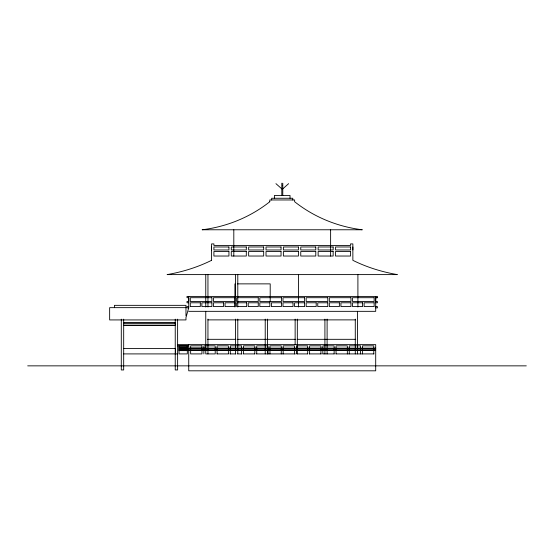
<?xml version="1.0" encoding="UTF-8"?>
<svg xmlns="http://www.w3.org/2000/svg" width="554" height="554" viewBox="0 0 554 554"><rect width="100%" height="100%" fill="white"/><g stroke="black" fill="none" stroke-linecap="round" stroke-linejoin="round"><path stroke-width="0.83" d="M211.566 249.972L211.566 246.98M352.863 249.972L352.863 246.98M188.734 302.782L187.01 302.782L187.01 301.494L188.734 301.494L188.734 297.699L187.01 297.699L187.01 296.411L377.426 296.411L377.426 297.699L375.702 297.699L375.702 301.494L377.426 301.494L377.426 302.782L375.702 302.782M188.734 296.411L188.734 307.872L185.971 317.525L185.971 319.928L109.644 319.928L109.644 307.657L185.971 307.657M282.713 188.921L288.634 183.651M179.025 347.538L187.328 347.524M190.645 348.141L201.947 348.127M203.865 348.141L205.479 348.134M179.025 348.75L187.328 348.743M237.444 283.87L270.207 283.87L270.207 301.875M375.702 297.699L377.426 297.699M188.734 306.584L187.01 306.584L187.01 307.872L188.734 307.872M375.702 306.584L377.426 306.584L377.426 307.872L375.702 307.872M188.734 311.334L375.702 311.334L375.702 296.411M207.951 319.88L355.28 319.88M123.68 322.83L175.452 322.83L175.452 325.15L123.68 325.15M123.521 323.107L175.293 323.107M123.521 325.42L175.293 325.42M207.48 339.318L235.928 339.318M237.652 339.318L295.407 339.318M297.131 339.318L355.751 339.318M177.619 344.63L375.702 344.636L375.702 370.813L188.734 370.813L188.734 348.715L375.702 348.715M177.619 345.848L188.734 345.848M179.025 346.852L187.328 346.852M179.025 348.016L187.328 348.016M188.734 348.141L375.702 348.141M123.68 348.542L175.452 348.542L175.452 353.909M179.025 349.415L187.328 349.415M188.734 349.823L375.702 349.823M179.025 350.149L187.328 350.149M188.734 350.405L375.702 350.405M179.025 350.627L187.328 350.627M123.68 353.909L177.619 353.909M216.96 353.909L228.165 353.909M229.889 353.909L235.928 353.909M237.652 353.909L241.959 353.909M243.684 353.909L254.888 353.909M256.613 353.909L295.407 353.909M297.131 353.909L307.477 353.909M309.201 353.909L321.265 353.909M322.989 353.909L334.201 353.909M335.925 353.909L373.971 353.909M27.7 365.855L526.3 365.855M275.94 183.651L281.861 188.921M373.784 353.909L373.784 345.848L362.482 345.848L362.482 353.909M360.571 348.141L360.571 345.848L349.262 345.848L349.262 353.909M360.571 348.715L360.571 349.823M360.571 350.405L360.571 353.909M357.905 274.618L357.905 307.02M357.475 311.334L357.475 353.909M355.28 319.125L355.28 353.909M347.351 353.909L347.351 345.848L336.049 345.848L336.049 353.909M334.131 353.909L334.131 345.848L322.83 345.848L322.83 353.909M330.62 229.772L330.62 256.087M327.109 319.076L327.109 353.909M324.914 319.125L324.914 353.909M320.911 353.909L320.911 345.848L309.61 345.848L309.61 353.909M307.692 353.909L307.692 345.848L296.39 345.848L296.39 353.909M298.419 274.618L298.419 307.034M297.332 319.076L297.332 353.909M295.137 319.125L295.137 344.595M294.479 353.909L294.479 345.848L283.17 345.848L283.17 353.909M292.768 199.966L292.768 198.263L271.661 198.263L271.661 199.966M290.026 198.263L290.026 195.458L274.403 195.458L274.403 198.263M282.775 183.187L282.775 185.535M282.775 185.825L282.775 195.458M281.806 183.187L281.806 195.458M281.259 353.909L281.259 345.848L269.957 345.848L269.957 353.909M268.039 353.909L268.039 345.848L256.737 345.848L256.737 353.909M267.416 319.076L267.416 353.909M265.221 319.125L265.221 353.909M254.819 353.909L254.819 345.848L243.518 345.848L243.518 353.909M241.606 353.909L241.606 345.848L230.298 345.848L230.298 353.909M237.791 274.604L237.791 307.027M237.791 319.076L237.791 353.909M235.588 274.604L235.588 296.868M235.588 319.125L235.588 353.909M234.917 283.87L234.917 307.013M233.809 229.772L233.809 256.087M228.387 353.909L228.387 345.848L217.085 345.848L217.085 353.909M207.951 274.604L207.951 307.027M207.951 319.076L207.951 353.909M205.756 274.604L205.756 307.027M205.756 311.334L205.756 353.909L215.236 353.909L215.167 345.848L203.865 345.848L203.865 353.909M188.734 344.636L188.734 348.196M185.971 315.822L185.971 305.344L114.422 305.344L114.422 307.657M177.619 319.159L177.619 369.954L175.237 369.954L175.237 319.173M123.68 319.159L123.68 369.954L121.291 369.954L121.291 319.173M269.798 201.725C250.353 217.133 226.752 226.773 202.148 229.772L362.281 229.772C337.684 226.773 314.076 217.133 294.631 201.725L294.631 199.966L269.798 199.966L269.798 201.725M211.566 260.325C197.563 267.284 182.508 271.931 167.114 274.604L397.315 274.604C381.928 271.931 366.866 267.284 352.863 260.325L352.863 243.912L350.523 243.912L350.523 245.45L213.906 245.45L213.906 243.912L211.566 243.912L211.566 260.325M228.941 246.98L213.906 246.98L213.906 249.972L228.941 249.972L228.941 246.98M246.308 246.98L231.281 246.98L231.281 249.972L246.308 249.972L246.308 246.98M263.676 246.98L248.649 246.98L248.649 249.972L263.676 249.972L263.676 246.98M281.044 246.98L266.017 246.98L266.017 249.972L281.044 249.972L281.044 246.98M298.412 246.98L283.385 246.98L283.385 249.972L298.412 249.972L298.412 246.98M315.787 246.98L300.753 246.98L300.753 249.972L315.787 249.972L315.787 246.98M333.155 246.98L318.128 246.98L318.128 249.972L333.155 249.972L333.155 246.98M350.523 246.98L335.495 246.98L335.495 249.972L350.523 249.972L350.523 246.98M228.941 251.509L213.906 251.509L213.906 256.031L228.941 256.031L228.941 251.509M246.308 251.502L231.281 251.509L231.281 256.031L246.308 256.031L246.308 251.502M263.676 251.509L248.649 251.509L248.649 256.031L263.676 256.031L263.676 251.509M281.044 251.509L266.017 251.509L266.017 256.031L281.044 256.031L281.044 251.509M298.412 251.509L283.385 251.509L283.385 256.031L298.412 256.031L298.412 251.509M315.787 251.509L300.753 251.509L300.753 256.031L315.787 256.031L315.787 251.509M333.155 251.509L318.128 251.509L318.128 256.031L333.155 256.031L333.155 251.509M350.523 251.509L335.495 251.509L335.495 256.031L350.523 256.031L350.523 251.509M211.905 297.699L190.292 297.699L190.292 301.494L211.905 301.494L211.905 297.699M235.083 297.699L213.47 297.699L213.47 301.494L235.083 301.494L235.083 297.699M258.261 297.699L236.648 297.699L236.648 301.494L258.261 301.494L258.261 297.699M281.432 297.699L259.819 297.699L259.819 301.494L281.432 301.494L281.432 297.699M304.61 297.699L282.997 297.699L282.997 301.494L304.61 301.494L304.61 297.699M327.788 297.699L306.175 297.699L306.175 301.494L327.788 301.494L327.788 297.699M350.966 297.699L329.346 297.699L329.346 301.494L350.966 301.494L350.966 297.699M374.137 297.699L352.524 297.699L352.524 301.494L374.137 301.494L374.137 297.699M200.319 302.782L190.292 302.782L190.292 306.584L200.319 306.584L200.319 302.782M211.905 302.782L201.878 302.782L201.878 306.584L211.905 306.584L211.905 302.782M223.497 302.782L213.47 302.782L213.47 306.584L223.497 306.584L223.497 302.782M235.083 302.782L225.056 302.782L225.056 306.584L235.083 306.584L235.083 302.782M246.668 302.782L236.648 302.782L236.648 306.584L246.668 306.584L246.668 302.782M258.261 302.782L248.234 302.782L248.234 306.584L258.261 306.584L258.261 302.782M269.846 302.782L259.819 302.782L259.819 306.584L269.846 306.584L269.846 302.782M281.432 302.782L271.412 302.782L271.412 306.584L281.432 306.584L281.432 302.782M293.024 302.782L282.997 302.782L282.997 306.584L293.024 306.584L293.024 302.782M304.61 302.782L294.583 302.782L294.583 306.584L304.61 306.584L304.61 302.782M316.196 302.782L306.175 302.782L306.175 306.584L316.196 306.584L316.196 302.782M327.788 302.782L317.761 302.782L317.761 306.584L327.788 306.584L327.788 302.782M339.373 302.782L329.346 302.782L329.346 306.584L339.373 306.584L339.373 302.782M350.966 302.782L340.939 302.782L340.939 306.584L350.966 306.584L350.966 302.782M362.551 302.782L352.524 302.782L352.524 306.584L362.551 306.584L362.551 302.782M374.137 302.782L364.11 302.782L364.11 306.584L374.137 306.584L374.137 302.782M187.328 345.641L179.025 345.641L179.025 348.93L187.328 348.93L187.328 345.641M201.947 345.848L190.645 345.848L190.645 353.909L201.947 353.909L201.947 345.848M187.328 349.235L179.025 349.235L179.025 353.909L187.328 353.909L187.328 349.235"/></g></svg>
